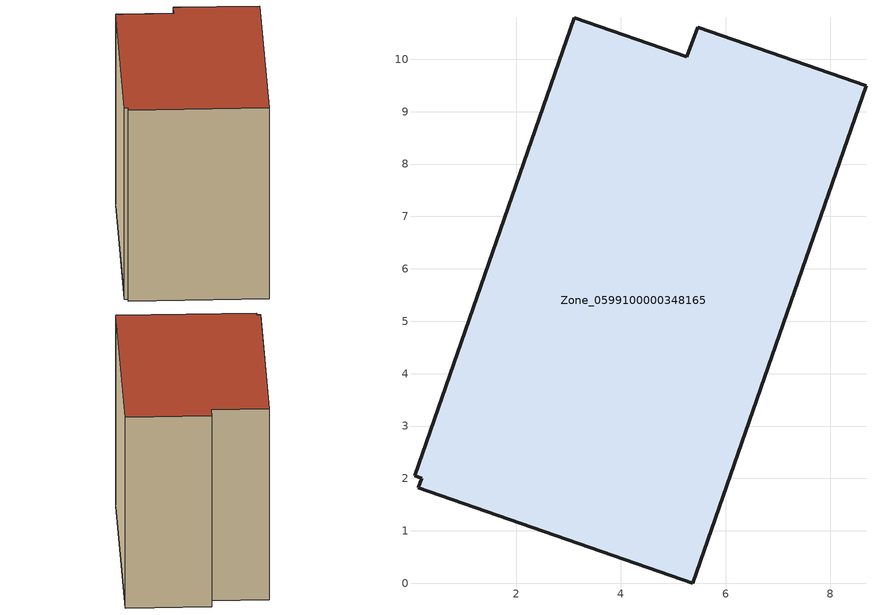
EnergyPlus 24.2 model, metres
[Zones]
Zone_0599100000348165
 floor ground (C_G): 0.13,1.82 0.2,2.01 0.06,2.05 3.11,10.79 5.26,10.05 5.47,10.61 8.68,9.5 5.37,0 z0
 wall outside (C_F): 8.68,9.5 5.47,10.61 5.26,10.05 3.11,10.79 0.06,2.05 0.2,2.01 0.13,1.82 5.37,0 8.68,9.5 z0:8.18
 roof outside (C_R): 0.2,2.01 0.13,1.82 5.37,0 8.68,9.5 5.47,10.61 5.26,10.05 3.11,10.79 0.06,2.05 z8.18
[BUILDING]
Pand.0599100000348165: North Axis=0; Terrain=City; Loads Convergence Tolerance Value=0.04; Temperature Convergence Tolerance Value=0.4; Solar Distribution=FullExterior; Maximum Number of Warmup Days=25; Minimum Number of Warmup Days=1
[Site:Location]
Rotterdam.The.Hague.AP_ZH_NLD Design_Conditions: Latitude=51.96; Longitude=4.45; Time Zone=1; Elevation=-4.5
[SITE:GROUNDTEMPERATURE:BUILDINGSURFACE]
18, 18, 18, 18, 18, 18, 18, 18, 18, 18, 18, 18
[MATERIAL] Thermal Absorptance=0.9; Solar Absorptance=0.7; Visible Absorptance=0.7
Name | Roughness | Thickness | Conductivity | Density | Specific Heat
G.TC.1992-2005 | MediumSmooth | 0.15 | 0.06 | 540 | 1210
F.TC.1992-2005 | Rough | 0.3 | 0.12 | 1920 | 840
R.TC.1992-2005 | MediumRough | 0.2 | 0.08 | 1500 | 1000
[CONSTRUCTION]
C_G: G.TC.1992-2005
C_F: F.TC.1992-2005
C_R: R.TC.1992-2005
[ZONE]
Zone_0599100000348165: Type=1; Multiplier=1; Ceiling Height=Autocalculate; Volume=Autocalculate; Floor Area=autocalculate; Part of Total Floor Area=Yes
[ZONEINFILTRATION:DESIGNFLOWRATE]
Infil_Zone_0599100000348165: Zone or ZoneList or Space or SpaceList=Zone_0599100000348165; Schedule=AlwaysOn; Design Flow Rate Calculation Method=Flow/Area; Flow Rate per Floor Area=0.0015; Constant Term Coefficient=1; Temperature Term Coefficient=0; Velocity Term Coefficient=0; Velocity Squared Term Coefficient=0
[HVACTEMPLATE:ZONE:IDEALLOADSAIRSYSTEM]
Zone_0599100000348165: Maximum Heating Supply Air Temperature=50; Minimum Cooling Supply Air Temperature=13; Maximum Heating Supply Air Humidity Ratio=0.0156; Minimum Cooling Supply Air Humidity Ratio=0.0077; Heating Limit=NoLimit; Cooling Limit=NoLimit; Dehumidification Control Type=ConstantSensibleHeatRatio; Cooling Sensible Heat Ratio=0.7; Dehumidification Setpoint=60; Humidification Control Type=None; Humidification Setpoint=30; Outdoor Air Method=None; Outdoor Air Flow Rate per Person=0.00944; Outdoor Air Flow Rate per Zone Floor Area=0; Outdoor Air Flow Rate per Zone=0; Demand Controlled Ventilation Type=None; Outdoor Air Economizer Type=NoEconomizer; Heat Recovery Type=None; Sensible Heat Recovery Effectiveness=0.7; Latent Heat Recovery Effectiveness=0.65
[ZONECONTROL:THERMOSTAT]
ThermostatControl_Zone_0599100000348165: Zone or ZoneList=Zone_0599100000348165; Control Type Schedule=DualSetpointControlType; Control 1=Thermostat_Zone_0599100000348165; Temperature Difference Between Cutout And Setpoint=0
[THERMOSTATSETPOINT:DUALSETPOINT]
Thermostat_Zone_0599100000348165: Heating Setpoint Temperature Schedule=HeatingSetpoint_Zone_0599100000348165; Cooling Setpoint Temperature Schedule=CoolingSetpoint_Zone_0599100000348165
[SCHEDULE:COMPACT]
HeatingSetpoint_Zone_0599100000348165: Through: 12/31, For: AllDays, Until: 24:00, 21
CoolingSetpoint_Zone_0599100000348165: Through: 12/31, For: AllDays, Until: 24:00, 24
DualSetpointControlType: Through: 12/31, For: AllDays, Until: 24:00, 4
AlwaysOn: Through: 12/31, For: AllDays, Until: 24:00, 1
